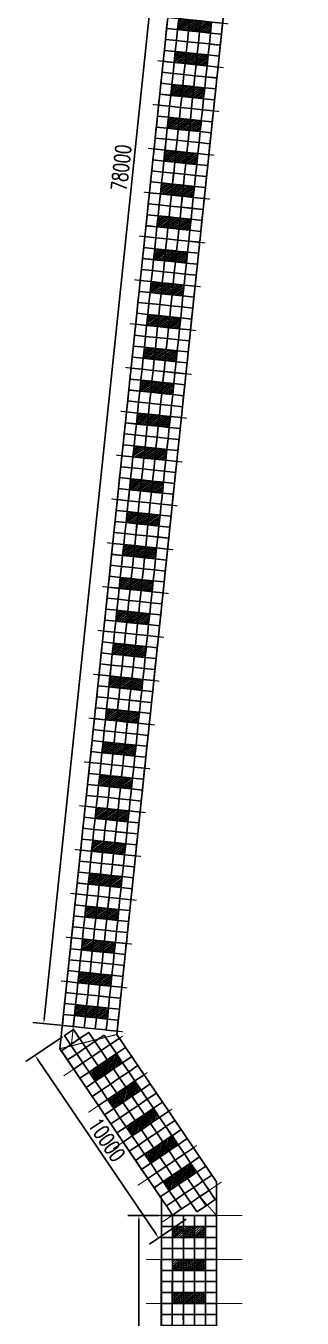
# Model space of a CAD drawing. Extents: x 833816 to 4746262, y -3629782 to -1973088.
# Drawn here: x 1995384 to 2007916, y -2171051 to -2112391 of the extents above; entities that cross this region are included whole.
import ezdxf

# ---------------------------------------------------------------- set-up
doc = ezdxf.new("R2010")
doc.units = 0
doc.header["$LTSCALE"] = 1000
doc.header["$MEASUREMENT"] = 0
doc.header["$PDMODE"] = 32
doc.layers.add('W-FLOAT_BOWL浮筒', color=253, linetype='Continuous')
doc.styles.add('STANDARD_T3', font='simplex.shx', dxfattribs={"width": 0.7, "bigfont": 'gbcbig.shx'})
doc.dimstyles.new('W&&200', dxfattribs={"dimtxt": 700, "dimasz": 200, "dimexe": 500, "dimexo": 600, "dimgap": 200, "dimtad": 1, "dimdec": 0, "dimzin": 0, "dimdsep": 46, "dimtxsty": 'STANDARD_T3', "dimcen": 0.09, "dimclrd": 1, "dimclre": 1, "dimclrt": 7, "dimazin": 2, "dimtfac": 1, "dimtdec": 0, "dimtix": 1, "dimtmove": 2, "dimatfit": 3, "dimfxl": 100, "dimtolj": 1, "dimtzin": 0, "dimarcsym": 0})

# ---------------------------------------------------------------- blocks, each defined once
blk = doc.blocks.new('浮筒')
at = {"layer": 'W-FLOAT_BOWL浮筒'}
blk.add_lwpolyline([(-230, -268), (268, -230), (230, 268), (-268, 230)], close=True, dxfattribs=at)
blk = doc.blocks.new('*U209')
at = {"color": 2, "const_width": 50}
blk.add_lwpolyline([(-1512, 0), (1512, 0)], dxfattribs=at)
blk = doc.blocks.new('*U217')
at = {"color": 0, "linetype": 'ByBlock', "lineweight": -2, "transparency": 16777216}
for p in [(0, 0), (0, -2000), (0, -4000), (0, -6000), (0, -8000), (0, -10000), (0, -12000), (0, -14000), (0, -16000), (0, -18000), (0, -20000), (0, -22000), (0, -24000), (0, -26000), (0, -28000), (0, -30000), (0, -32000), (0, -34000), (0, -36000), (0, -38000), (0, -40000), (0, -42000), (0, -44000), (0, -46000), (0, -48000), (0, -50000), (0, -52000), (0, -54000), (0, -56000), (0, -58000), (0, -60000), (0, -62000), (0, -64000), (0, -66000), (0, -68000), (0, -70000), (0, -72000), (0, -74000), (0, -76000), (0, -78000)]:
    blk.add_blockref('*U209', p, dxfattribs=at)
blk = doc.blocks.new('*U204')
at = {"color": 2, "const_width": 50}
blk.add_lwpolyline([(1617, 0), (-1617, 0)], dxfattribs=at)
blk = doc.blocks.new('*U216')
at = {"color": 0, "linetype": 'ByBlock', "lineweight": -2, "transparency": 16777216}
for p in [(0, 0), (0, -2000), (0, -4000), (0, -6000), (0, -8000)]:
    blk.add_blockref('*U204', p, dxfattribs=at)
blk = doc.blocks.new('空格子')
at = {"layer": 'W-FLOAT_BOWL浮筒'}
h = blk.add_hatch(dxfattribs=at)
h.set_pattern_fill('ANSI31', color=256, scale=50)
h.set_pattern_definition([(45, (0, 0), (-56.127, 56.127), [])])
h.paths.add_polyline_path([(219, 263), (-280, 225), (-242, -274), (256, -236)])
blk.add_lwpolyline([(-242, -274), (256, -236), (219, 263), (-280, 225)], close=True, dxfattribs=at)
blk = doc.blocks.new('*U218')
at = {"color": 2, "const_width": 50}
blk.add_lwpolyline([(-4375, 0), (0, 0)], dxfattribs=at)
blk = doc.blocks.new('*U219')
at = {"color": 0, "linetype": 'ByBlock', "lineweight": -2, "transparency": 16777216}
for p in [(0, 0), (0, -2000), (0, -4000), (0, -6000), (0, -8000), (0, -10000), (0, -12000), (0, -14000), (0, -16000), (0, -18000), (0, -20000)]:
    blk.add_blockref('*U218', p, dxfattribs=at)
blk = doc.blocks.new('*D233')
at = {"color": 1, "lineweight": -2, "transparency": 16777216}
for p, q in [((2001419, -2166388), (2000011, -2166388)), ((2000511, -2186687), (2000511, -2166588)), ((2001419, -2186887), (2000011, -2186887))]:
    blk.add_line(p, q, dxfattribs=at)
at = {"color": 1, "transparency": 16777216}
for points in [[(2000478, -2166588), (2000544, -2166588), (2000511, -2166388)], [(2000478, -2186687), (2000544, -2186687), (2000511, -2186887)]]:
    blk.add_solid(points, dxfattribs=at)
at = {"layer": 'Defpoints', "color": 0, "transparency": 16777216}
for p in [(2000511, -2166388), (2002019, -2166388), (2002019, -2186887)]:
    blk.add_point(p, dxfattribs=at)
at = {"color": 7, "transparency": 16777216, "insert": (1999961, -2176638), "char_height": 700, "attachment_point": 5, "rotation": 90, "style": 'STANDARD_T3'}
blk.add_mtext('\\A1;20500', dxfattribs=at)
blk = doc.blocks.new('*D235')
at = {"color": 1, "lineweight": -2, "transparency": 16777216}
for p, q in [((1997046, -2158280), (1995384, -2159404)), ((1995910, -2159289), (2001287, -2167242)), ((2002648, -2166563), (2000985, -2167688))]:
    blk.add_line(p, q, dxfattribs=at)
at = {"color": 1, "transparency": 16777216}
for points in [[(1995937, -2159271), (1995882, -2159308), (1995798, -2159124)], [(2001315, -2167223), (2001260, -2167261), (2001399, -2167408)]]:
    blk.add_solid(points, dxfattribs=at)
at = {"layer": 'Defpoints', "color": 0, "transparency": 16777216}
for p in [(1997543, -2157944), (2003145, -2166227), (2001399, -2167408)]:
    blk.add_point(p, dxfattribs=at)
at = {"color": 7, "transparency": 16777216, "insert": (1999054, -2162958), "char_height": 700, "attachment_point": 5, "rotation": 304.06778, "style": 'STANDARD_T3'}
blk.add_mtext('\\A1;10000', dxfattribs=at)
blk = doc.blocks.new('*D236')
at = {"color": 1, "lineweight": -2, "transparency": 16777216}
for p, q in [((2005049, -2080175), (2003809, -2080046)), ((1996218, -2157476), (2004285, -2080297)), ((1996940, -2157753), (1995700, -2157623))]:
    blk.add_line(p, q, dxfattribs=at)
at = {"color": 1, "transparency": 16777216}
for points in [[(2004252, -2080293), (2004318, -2080300), (2004306, -2080098)], [(1996185, -2157473), (1996251, -2157480), (1996197, -2157675)]]:
    blk.add_solid(points, dxfattribs=at)
at = {"layer": 'Defpoints', "color": 0, "transparency": 16777216}
for p in [(2004306, -2080098), (2005645, -2080238), (1997537, -2157815)]:
    blk.add_point(p, dxfattribs=at)
at = {"color": 7, "transparency": 16777216, "insert": (1999705, -2118829), "char_height": 700, "attachment_point": 5, "rotation": 84.03291, "style": 'STANDARD_T3'}
blk.add_mtext('\\A1;78000', dxfattribs=at)

msp = doc.modelspace()

# ---------------------------------------------------------------- linework, layer by layer
at = {"color": 1}
msp.add_lwpolyline([(2004018.9, -2186768.9), (2004030.2, -2164859.1), (1999510.3, -2158175.3), (2007658, -2080221.8), (2005679, -2054071.1), (2003186.2, -2054259.8), (2005148.1, -2080185.7), (1996928.6, -2158820.3), (2001529.8, -2165624.5), (2001505.4, -2212872.9)], dxfattribs=at)
at = {"color": 5}
for points in [[(1996928.6, -2158820.3), (2005148.1, -2080185.9)], [(2007658, -2080221.8), (1999510.3, -2158175.3)], [(2004018.9, -2186768.9), (2004030.2, -2164859.1)], [(2001518.9, -2186768.9), (2001529.8, -2165624.5)]]:
    msp.add_lwpolyline(points, dxfattribs=at)
at = {"color": 5, "const_width": 50}
for points in [[(1997969, -2159466.3), (1997444.9, -2158691.3), (1997536.7, -2157815.2)], [(1999510.3, -2158175.3), (1996928.6, -2158820.3)], [(1998797.4, -2158906.1), (1998477.6, -2158433.3)], [(2003278.8, -2165533.1), (2004029.4, -2166388.5)]]:
    msp.add_lwpolyline(points, dxfattribs=at)
at = {"color": 6}
for points in [[(2004030.2, -2164859.1), (1999510.3, -2158175.3)], [(2001529.8, -2165624.5), (1996928.6, -2158820.3)]]:
    msp.add_lwpolyline(points, dxfattribs=at)

# ---------------------------------------------------------------- block references
for name, p, rotation in [('*U217', (2006384.3, -2080315.1), 354.0331518505606), ('空格子', (2002553.9, -2112335.7), 349.7055641616595), ('空格子', (2003051.2, -2112387.7), 349.7055641616595), ('空格子', (2003548.5, -2112439.6), 349.7055641616595), ('空格子', (2002398, -2113827.6), 349.7055641616595), ('空格子', (2002895.3, -2113879.5), 349.7055641616595), ('空格子', (2003392.6, -2113931.5), 349.7055641616595), ('空格子', (2002242.1, -2115319.4), 349.7055641616595), ('空格子', (2002739.4, -2115371.4), 349.7055641616595), ('空格子', (2003236.6, -2115423.4), 349.7055641616595), ('空格子', (2002086.1, -2116811.3), 349.7055641616595), ('空格子', (2002583.4, -2116863.3), 349.7055641616595), ('空格子', (2003080.7, -2116915.3), 349.7055641616595), ('空格子', (2001930.2, -2118303.2), 349.7055641616595), ('空格子', (2002427.5, -2118355.2), 349.7055641616595), ('空格子', (2002924.8, -2118407.1), 349.7055641616595), ('空格子', (2001774.3, -2119795), 349.7055641616595), ('空格子', (2002271.6, -2119847), 349.7055641616595), ('空格子', (2002768.9, -2119899), 349.7055641616595), ('空格子', (2001618.3, -2121286.9), 349.7055641616595), ('空格子', (2002115.6, -2121338.9), 349.7055641616595), ('空格子', (2002612.9, -2121390.9), 349.7055641616595), ('空格子', (2001462.4, -2122778.8), 349.7055641616595), ('空格子', (2001959.7, -2122830.8), 349.7055641616595), ('空格子', (2002457, -2122882.8), 349.7055641616595), ('空格子', (2001306.5, -2124270.7), 349.7055641616595), ('空格子', (2001803.8, -2124322.6), 349.7055641616595), ('空格子', (2002301.1, -2124374.6), 349.7055641616595), ('空格子', (2001150.6, -2125762.5), 349.7055641616595), ('空格子', (2001647.8, -2125814.5), 349.7055641616595), ('空格子', (2002145.1, -2125866.5), 349.7055641616595), ('空格子', (2000994.6, -2127254.4), 349.7055641616595), ('空格子', (2001491.9, -2127306.4), 349.7055641616595), ('空格子', (2001989.2, -2127358.4), 349.7055641616595), ('空格子', (2000838.7, -2128746.3), 349.7055641616595), ('空格子', (2001336, -2128798.3), 349.7055641616595), ('空格子', (2001833.3, -2128850.3), 349.7055641616595), ('空格子', (2000682.8, -2130238.2), 349.7055641616595), ('空格子', (2001180.1, -2130290.1), 349.7055641616595), ('空格子', (2001677.4, -2130342.1), 349.7055641616595), ('空格子', (2000526.8, -2131730), 349.7055641616595), ('空格子', (2001024.1, -2131782), 349.7055641616595), ('空格子', (2001521.4, -2131834), 349.7055641616595), ('空格子', (2000370.9, -2133221.9), 349.7055641616595), ('空格子', (2000868.2, -2133273.9), 349.7055641616595), ('空格子', (2001365.5, -2133325.9), 349.7055641616595), ('空格子', (2000215, -2134713.8), 349.7055641616595), ('空格子', (2000712.3, -2134765.8), 349.7055641616595), ('空格子', (2001209.6, -2134817.7), 349.7055641616595), ('空格子', (2000059.1, -2136205.7), 349.7055641616595), ('空格子', (2000556.3, -2136257.6), 349.7055641616595), ('空格子', (2001053.6, -2136309.6), 349.7055641616595), ('空格子', (1999903.1, -2137697.5), 349.7055641616595), ('空格子', (2000400.4, -2137749.5), 349.7055641616595), ('空格子', (2000897.7, -2137801.5), 349.7055641616595), ('空格子', (1999747.2, -2139189.4), 349.7055641616595), ('空格子', (2000244.5, -2139241.4), 349.7055641616595), ('空格子', (2000741.8, -2139293.4), 349.7055641616595), ('空格子', (1999591.3, -2140681.3), 349.7055641616595), ('空格子', (2000088.6, -2140733.3), 349.7055641616595), ('空格子', (2000585.8, -2140785.2), 349.7055641616595), ('空格子', (1999435.3, -2142173.1), 349.7055641616595), ('空格子', (1999932.6, -2142225.1), 349.7055641616595), ('空格子', (2000429.9, -2142277.1), 349.7055641616595), ('空格子', (1999279.4, -2143665), 349.7055641616595), ('空格子', (1999776.7, -2143717), 349.7055641616595), ('空格子', (2000274, -2143769), 349.7055641616595), ('空格子', (1999123.5, -2145156.9), 349.7055641616595), ('空格子', (1999620.8, -2145208.9), 349.7055641616595), ('空格子', (2000118.1, -2145260.9), 349.7055641616595), ('空格子', (1998967.5, -2146648.8), 349.7055641616595), ('空格子', (1999464.8, -2146700.7), 349.7055641616595), ('空格子', (1999962.1, -2146752.7), 349.7055641616595), ('空格子', (1998811.6, -2148140.6), 349.7055641616595), ('空格子', (1999308.9, -2148192.6), 349.7055641616595), ('空格子', (1999806.2, -2148244.6), 349.7055641616595), ('空格子', (1998655.7, -2149632.5), 349.7055641616595), ('空格子', (1999153, -2149684.5), 349.7055641616595), ('空格子', (1999650.3, -2149736.5), 349.7055641616595), ('空格子', (1998499.8, -2151124.4), 349.7055641616595), ('空格子', (1998997, -2151176.4), 349.7055641616595), ('空格子', (1999494.3, -2151228.4), 349.7055641616595), ('空格子', (1998343.8, -2152616.3), 349.7055641616595), ('空格子', (1998841.1, -2152668.2), 349.7055641616595), ('空格子', (1999338.4, -2152720.2), 349.7055641616595), ('空格子', (1998187.9, -2154108.1), 349.7055641616595), ('空格子', (1998685.2, -2154160.1), 349.7055641616595), ('空格子', (1999182.5, -2154212.1), 349.7055641616595), ('空格子', (1998031.9, -2155600), 349.7055641616595), ('空格子', (1998529.2, -2155652), 349.7055641616595), ('空格子', (1999026.5, -2155704), 349.7055641616595), ('空格子', (1997876, -2157091.9), 349.7055641616595), ('空格子', (1998373.3, -2157143.9), 349.7055641616595), ('空格子', (1998870.6, -2157195.8), 349.7055641616595), ('*U216', (1998437.8, -2159149.3), 34.06777891715517), ('空格子', (1999432.1, -2159376.6), 29.74019122825422), ('空格子', (1998603.7, -2159936.8), 29.74019122825422), ('空格子', (1999017.9, -2159656.7), 29.74019122825422), ('空格子', (2000272.3, -2160619.2), 29.74019122825422), ('空格子', (1999444, -2161179.4), 29.74019122825422), ('空格子', (1999858.2, -2160899.3), 29.74019122825422), ('空格子', (2001112.6, -2161861.8), 29.74019122825422), ('空格子', (2000284.2, -2162421.9), 29.74019122825422), ('空格子', (2000698.4, -2162141.8), 29.74019122825422), ('空格子', (2001952.9, -2163104.3), 29.74019122825422), ('空格子', (2001124.5, -2163664.5), 29.74019122825422), ('空格子', (2001538.7, -2163384.4), 29.74019122825422), ('空格子', (2002378.9, -2164627), 29.74019122825422), ('空格子', (2002793.1, -2164346.9), 29.74019122825422), ('空格子', (2001964.7, -2164907.1), 29.74019122825422), ('*U219', (2005208.1, -2166389.2), 359.9704622717815), ('空格子', (2002291.2, -2167132.9), 355.6428745828316), ('空格子', (2002791.2, -2167133.2), 355.6428745828316), ('空格子', (2003291.2, -2167133.4), 355.6428745828316), ('空格子', (2002290.4, -2168632.9), 355.6428745828316), ('空格子', (2002790.4, -2168633.2), 355.6428745828316), ('空格子', (2003290.4, -2168633.4), 355.6428745828316), ('空格子', (2002289.7, -2170132.9), 355.6428745828316), ('空格子', (2002789.7, -2170133.2), 355.6428745828316), ('空格子', (2003289.7, -2170133.4), 355.6428745828316)]:
    msp.add_blockref(name, p, dxfattribs=dict(rotation=rotation))
at = {"layer": 'W-FLOAT_BOWL浮筒'}
for p, rotation in [((2002044, -2112287.1), 349.7050315343828), ((2004033.1, -2112495), 349.7050315343828), ((2001992, -2112784.4), 349.7050315343828), ((2002489.3, -2112836.4), 349.7050315343828), ((2002986.6, -2112888.3), 349.7050315343828), ((2003483.9, -2112940.3), 349.7050315343828), ((2003981.2, -2112992.3), 349.7050315343828), ((2001888, -2113779), 349.7050315343828), ((2001940, -2113281.7), 349.7050315343828), ((2002437.3, -2113333.7), 349.7050315343828), ((2002934.6, -2113385.6), 349.7050315343828), ((2003431.9, -2113437.6), 349.7050315343828), ((2003929.2, -2113489.6), 349.7050315343828), ((2001836, -2114276.3), 349.7050315343828), ((2002333.4, -2114328.2), 349.7050315343828), ((2002830.7, -2114380.2), 349.7050315343828), ((2003877.2, -2113986.9), 349.7050315343828), ((2001784.1, -2114773.6), 349.7050315343828), ((2002281.4, -2114825.5), 349.7050315343828), ((2002778.7, -2114877.5), 349.7050315343828), ((2003276, -2114929.5), 349.7050315343828), ((2003328, -2114432.2), 349.7050315343828), ((2003773.2, -2114981.5), 349.7050315343828), ((2003825.2, -2114484.2), 349.7050315343828), ((2001732.1, -2115270.8), 349.7050315343828), ((2003721.2, -2115478.8), 349.7050315343828), ((2001680.1, -2115768.1), 349.7050315343828), ((2002177.4, -2115820.1), 349.7050315343828), ((2002674.7, -2115872.1), 349.7050315343828), ((2003172, -2115924.1), 349.7050315343828), ((2003669.3, -2115976.1), 349.7050315343828), ((2001628.1, -2116265.4), 349.7050315343828), ((2002125.5, -2116317.4), 349.7050315343828), ((2002622.8, -2116369.4), 349.7050315343828), ((2003120.1, -2116421.4), 349.7050315343828), ((2003617.3, -2116473.3), 349.7050315343828), ((2001524.2, -2117260), 349.7050315343828), ((2001576.1, -2116762.7), 349.7050315343828), ((2002021.5, -2117312), 349.7050315343828), ((2003565.3, -2116970.6), 349.7050315343828), ((2001472.2, -2117757.3), 349.7050315343828), ((2001969.6, -2117809.3), 349.7050315343828), ((2002466.8, -2117861.3), 349.7050315343828), ((2002518.8, -2117364), 349.7050315343828), ((2002964.1, -2117913.2), 349.7050315343828), ((2003016.1, -2117416), 349.7050315343828), ((2003513.3, -2117467.9), 349.7050315343828), ((2001420.2, -2118254.6), 349.7050315343828), ((2003409.4, -2118462.5), 349.7050315343828), ((2003461.3, -2117965.2), 349.7050315343828), ((2001368.2, -2118751.9), 349.7050315343828), ((2001865.6, -2118803.9), 349.7050315343828), ((2002362.9, -2118855.8), 349.7050315343828), ((2002860.2, -2118907.8), 349.7050315343828), ((2003357.4, -2118959.8), 349.7050315343828), ((2001316.2, -2119249.2), 349.7050315343828), ((2001813.6, -2119301.2), 349.7050315343828), ((2002310.9, -2119353.1), 349.7050315343828), ((2002808.2, -2119405.1), 349.7050315343828), ((2003305.4, -2119457.1), 349.7050315343828), ((2001212.3, -2120243.7), 349.7050315343828), ((2001264.3, -2119746.5), 349.7050315343828), ((2003253.4, -2119954.4), 349.7050315343828), ((2001160.3, -2120741), 349.7050315343828), ((2001657.7, -2120793), 349.7050315343828), ((2001709.7, -2120295.7), 349.7050315343828), ((2002155, -2120845), 349.7050315343828), ((2002207, -2120347.7), 349.7050315343828), ((2002704.2, -2120399.7), 349.7050315343828), ((2003201.4, -2120451.7), 349.7050315343828), ((2001108.3, -2121238.3), 349.7050315343828), ((2002652.3, -2120897), 349.7050315343828), ((2003149.5, -2120949), 349.7050315343828), ((2001056.3, -2121735.6), 349.7050315343828), ((2001553.7, -2121787.6), 349.7050315343828), ((2002051, -2121839.6), 349.7050315343828), ((2002548.3, -2121891.6), 349.7050315343828), ((2003045.5, -2121943.5), 349.7050315343828), ((2003097.5, -2121446.3), 349.7050315343828), ((2001004.3, -2122232.9), 349.7050315343828), ((2001501.8, -2122284.9), 349.7050315343828), ((2001999.1, -2122336.9), 349.7050315343828), ((2002496.3, -2122388.9), 349.7050315343828), ((2002993.5, -2122440.8), 349.7050315343828), ((2000952.4, -2122730.2), 349.7050315343828), ((2002941.5, -2122938.1), 349.7050315343828), ((2000848.4, -2123724.8), 349.7050315343828), ((2000900.4, -2123227.5), 349.7050315343828), ((2001345.8, -2123776.8), 349.7050315343828), ((2001397.8, -2123279.5), 349.7050315343828), ((2001895.1, -2123331.5), 349.7050315343828), ((2002392.4, -2123383.4), 349.7050315343828), ((2002889.5, -2123435.4), 349.7050315343828), ((2000796.4, -2124222.1), 349.7050315343828), ((2001843.1, -2123828.8), 349.7050315343828), ((2002340.4, -2123880.7), 349.7050315343828), ((2002837.6, -2123932.7), 349.7050315343828), ((2000744.4, -2124719.4), 349.7050315343828), ((2001241.9, -2124771.4), 349.7050315343828), ((2001739.2, -2124823.3), 349.7050315343828), ((2002236.5, -2124875.3), 349.7050315343828), ((2002733.6, -2124927.3), 349.7050315343828), ((2002785.6, -2124430), 349.7050315343828), ((2000692.5, -2125216.7), 349.7050315343828), ((2001189.9, -2125268.6), 349.7050315343828), ((2001687.2, -2125320.6), 349.7050315343828), ((2002184.5, -2125372.6), 349.7050315343828), ((2002681.6, -2125424.6), 349.7050315343828), ((2000640.5, -2125713.9), 349.7050315343828), ((2002629.6, -2125921.9), 349.7050315343828), ((2000536.5, -2126708.5), 349.7050315343828), ((2000588.5, -2126211.2), 349.7050315343828), ((2001085.9, -2126263.2), 349.7050315343828), ((2001583.2, -2126315.2), 349.7050315343828), ((2002080.5, -2126367.2), 349.7050315343828), ((2002577.7, -2126419.2), 349.7050315343828), ((2000484.5, -2127205.8), 349.7050315343828), ((2001034, -2126760.5), 349.7050315343828), ((2001531.3, -2126812.5), 349.7050315343828), ((2002028.6, -2126864.5), 349.7050315343828), ((2002525.7, -2126916.5), 349.7050315343828), ((2000432.6, -2127703.1), 349.7050315343828), ((2000930, -2127755.1), 349.7050315343828), ((2001427.3, -2127807.1), 349.7050315343828), ((2001924.6, -2127859.1), 349.7050315343828), ((2002473.7, -2127413.7), 349.7050315343828), ((2000380.6, -2128200.4), 349.7050315343828), ((2000878, -2128252.4), 349.7050315343828), ((2001375.3, -2128304.4), 349.7050315343828), ((2001872.6, -2128356.4), 349.7050315343828), ((2002369.7, -2128408.3), 349.7050315343828), ((2002421.7, -2127911), 349.7050315343828), ((2000328.6, -2128697.7), 349.7050315343828), ((2002317.8, -2128905.6), 349.7050315343828), ((2000276.6, -2129195), 349.7050315343828), ((2000774.1, -2129247), 349.7050315343828), ((2001271.4, -2129299), 349.7050315343828), ((2001768.7, -2129350.9), 349.7050315343828), ((2002265.8, -2129402.9), 349.7050315343828), ((2000172.6, -2130189.6), 349.7050315343828), ((2000224.6, -2129692.3), 349.7050315343828), ((2000722.1, -2129744.3), 349.7050315343828), ((2001219.4, -2129796.2), 349.7050315343828), ((2001716.7, -2129848.2), 349.7050315343828), ((2002213.8, -2129900.2), 349.7050315343828), ((2000120.7, -2130686.9), 349.7050315343828), ((2000618.2, -2130738.8), 349.7050315343828), ((2001115.4, -2130790.8), 349.7050315343828), ((2002161.8, -2130397.5), 349.7050315343828), ((2000068.7, -2131184.1), 349.7050315343828), ((2000566.2, -2131236.1), 349.7050315343828), ((2001063.5, -2131288.1), 349.7050315343828), ((2001560.8, -2131340.1), 349.7050315343828), ((2001612.7, -2130842.8), 349.7050315343828), ((2002057.8, -2131392.1), 349.7050315343828), ((2002109.8, -2130894.8), 349.7050315343828), ((2000016.7, -2131681.4), 349.7050315343828), ((2002005.9, -2131889.4), 349.7050315343828), ((1999964.7, -2132178.7), 349.7050315343828), ((2000462.2, -2132230.7), 349.7050315343828), ((2000959.5, -2132282.7), 349.7050315343828), ((2001456.8, -2132334.7), 349.7050315343828), ((2001953.9, -2132386.6), 349.7050315343828), ((1999860.8, -2133173.3), 349.7050315343828), ((1999912.7, -2132676), 349.7050315343828), ((2000410.3, -2132728), 349.7050315343828), ((2000907.5, -2132780), 349.7050315343828), ((2001404.8, -2132832), 349.7050315343828), ((2001901.9, -2132883.9), 349.7050315343828), ((1999808.8, -2133670.6), 349.7050315343828), ((2000306.3, -2133722.6), 349.7050315343828), ((2001849.9, -2133381.2), 349.7050315343828), ((1999756.8, -2134167.9), 349.7050315343828), ((2000254.3, -2134219.9), 349.7050315343828), ((2000751.6, -2134271.9), 349.7050315343828), ((2000803.6, -2133774.6), 349.7050315343828), ((2001248.9, -2134323.8), 349.7050315343828), ((2001300.9, -2133826.6), 349.7050315343828), ((2001797.9, -2133878.5), 349.7050315343828), ((1999704.8, -2134665.2), 349.7050315343828), ((2001694, -2134873.1), 349.7050315343828), ((2001746, -2134375.8), 349.7050315343828), ((1999652.8, -2135162.5), 349.7050315343828), ((2000150.4, -2135214.5), 349.7050315343828), ((2000647.7, -2135266.4), 349.7050315343828), ((2001144.9, -2135318.4), 349.7050315343828), ((2001642, -2135370.4), 349.7050315343828), ((1999600.9, -2135659.8), 349.7050315343828), ((2000098.4, -2135711.8), 349.7050315343828), ((2000595.7, -2135763.7), 349.7050315343828), ((2001093, -2135815.7), 349.7050315343828), ((2001590, -2135867.7), 349.7050315343828), ((1999496.9, -2136654.3), 349.7050315343828), ((1999548.9, -2136157), 349.7050315343828), ((2001538, -2136365), 349.7050315343828), ((1999444.9, -2137151.6), 349.7050315343828), ((1999942.5, -2137203.6), 349.7050315343828), ((1999994.4, -2136706.3), 349.7050315343828), ((2000439.8, -2137255.6), 349.7050315343828), ((2000491.7, -2136758.3), 349.7050315343828), ((2000989, -2136810.3), 349.7050315343828), ((2001486.1, -2136862.3), 349.7050315343828), ((1999392.9, -2137648.9), 349.7050315343828), ((2000937, -2137307.6), 349.7050315343828), ((2001382.1, -2137856.8), 349.7050315343828), ((2001434.1, -2137359.6), 349.7050315343828), ((1999341, -2138146.2), 349.7050315343828), ((1999838.5, -2138198.2), 349.7050315343828), ((2000335.8, -2138250.2), 349.7050315343828), ((2000833.1, -2138302.2), 349.7050315343828), ((2001330.1, -2138354.1), 349.7050315343828), ((1999289, -2138643.5), 349.7050315343828), ((1999786.5, -2138695.5), 349.7050315343828), ((2000283.8, -2138747.5), 349.7050315343828), ((2000781.1, -2138799.5), 349.7050315343828), ((2001278.1, -2138851.4), 349.7050315343828), ((1999237, -2139140.8), 349.7050315343828), ((2001226.2, -2139348.7), 349.7050315343828), ((1999133, -2140135.4), 349.7050315343828), ((1999185, -2139638.1), 349.7050315343828), ((1999630.6, -2140187.4), 349.7050315343828), ((1999682.6, -2139690.1), 349.7050315343828), ((2000179.9, -2139742.1), 349.7050315343828), ((2000677.2, -2139794.1), 349.7050315343828), ((2001174.2, -2139846), 349.7050315343828), ((1999081, -2140632.7), 349.7050315343828), ((2000127.9, -2140239.4), 349.7050315343828), ((2000625.2, -2140291.3), 349.7050315343828), ((2001122.2, -2140343.3), 349.7050315343828), ((1999029.1, -2141130), 349.7050315343828), ((1999526.6, -2141182), 349.7050315343828), ((2000023.9, -2141233.9), 349.7050315343828), ((2000521.2, -2141285.9), 349.7050315343828), ((2001018.2, -2141337.9), 349.7050315343828), ((2001070.2, -2140840.6), 349.7050315343828), ((1998977.1, -2141627.2), 349.7050315343828), ((1999474.7, -2141679.3), 349.7050315343828), ((1999972, -2141731.2), 349.7050315343828), ((2000469.3, -2141783.2), 349.7050315343828), ((2000966.2, -2141835.2), 349.7050315343828), ((1998925.1, -2142124.5), 349.7050315343828), ((2000914.3, -2142332.5), 349.7050315343828), ((1998821.1, -2143119.1), 349.7050315343828), ((1998873.1, -2142621.8), 349.7050315343828), ((1999370.7, -2142673.8), 349.7050315343828), ((1999868, -2142725.8), 349.7050315343828), ((2000365.3, -2142777.8), 349.7050315343828), ((2000862.3, -2142829.8), 349.7050315343828), ((1998769.2, -2143616.4), 349.7050315343828), ((1999318.7, -2143171.1), 349.7050315343828), ((1999816, -2143223.1), 349.7050315343828), ((2000313.3, -2143275.1), 349.7050315343828), ((2000810.3, -2143327), 349.7050315343828), ((1998717.2, -2144113.7), 349.7050315343828), ((1999214.8, -2144165.7), 349.7050315343828), ((1999712.1, -2144217.7), 349.7050315343828), ((2000209.4, -2144269.7), 349.7050315343828), ((2000758.3, -2143824.3), 349.7050315343828), ((1998665.2, -2144611), 349.7050315343828), ((1999162.8, -2144663), 349.7050315343828), ((1999660.1, -2144715), 349.7050315343828), ((2000157.4, -2144767), 349.7050315343828), ((2000654.4, -2144818.9), 349.7050315343828), ((2000706.3, -2144321.6), 349.7050315343828), ((1998613.2, -2145108.3), 349.7050315343828), ((2000602.4, -2145316.2), 349.7050315343828), ((1998561.2, -2145605.6), 349.7050315343828), ((1999058.9, -2145657.6), 349.7050315343828), ((1999556.1, -2145709.6), 349.7050315343828), ((2000053.4, -2145761.5), 349.7050315343828), ((2000550.4, -2145813.5), 349.7050315343828), ((1998457.3, -2146600.2), 349.7050315343828), ((1998509.3, -2146102.9), 349.7050315343828), ((1999006.9, -2146154.9), 349.7050315343828), ((1999504.2, -2146206.9), 349.7050315343828), ((2000001.5, -2146258.8), 349.7050315343828), ((2000498.4, -2146310.8), 349.7050315343828), ((1998405.3, -2147097.4), 349.7050315343828), ((1998902.9, -2147149.5), 349.7050315343828), ((1999400.2, -2147201.4), 349.7050315343828), ((1999897.5, -2147253.4), 349.7050315343828), ((2000446.4, -2146808.1), 349.7050315343828), ((1998353.3, -2147594.7), 349.7050315343828), ((1998851, -2147646.7), 349.7050315343828), ((1999348.3, -2147698.7), 349.7050315343828), ((1999845.5, -2147750.7), 349.7050315343828), ((2000342.5, -2147802.7), 349.7050315343828), ((2000394.5, -2147305.4), 349.7050315343828), ((1998301.3, -2148092), 349.7050315343828), ((2000290.5, -2148299.9), 349.7050315343828), ((1998249.3, -2148589.3), 349.7050315343828), ((1998747, -2148641.3), 349.7050315343828), ((1999244.3, -2148693.3), 349.7050315343828), ((1999741.6, -2148745.3), 349.7050315343828), ((2000238.5, -2148797.2), 349.7050315343828), ((1998145.4, -2149583.9), 349.7050315343828), ((1998197.4, -2149086.6), 349.7050315343828), ((1998695, -2149138.6), 349.7050315343828), ((1999192.3, -2149190.6), 349.7050315343828), ((1999689.6, -2149242.6), 349.7050315343828), ((2000186.5, -2149294.5), 349.7050315343828), ((1998093.4, -2150081.2), 349.7050315343828), ((1998591.1, -2150133.2), 349.7050315343828), ((1999088.4, -2150185.2), 349.7050315343828), ((2000134.5, -2149791.8), 349.7050315343828), ((1998041.4, -2150578.5), 349.7050315343828), ((1998539.1, -2150630.5), 349.7050315343828), ((1999036.4, -2150682.5), 349.7050315343828), ((1999533.7, -2150734.5), 349.7050315343828), ((1999585.7, -2150237.2), 349.7050315343828), ((2000082.6, -2150289.1), 349.7050315343828), ((1997989.4, -2151075.8), 349.7050315343828), ((1999978.6, -2151283.7), 349.7050315343828), ((2000030.6, -2150786.4), 349.7050315343828), ((1997937.5, -2151573.1), 349.7050315343828), ((1998435.1, -2151625.1), 349.7050315343828), ((1998932.4, -2151677.1), 349.7050315343828), ((1999429.7, -2151729), 349.7050315343828), ((1999926.6, -2151781), 349.7050315343828), ((1997885.5, -2152070.3), 349.7050315343828), ((1998383.2, -2152122.4), 349.7050315343828), ((1998880.4, -2152174.3), 349.7050315343828), ((1999377.7, -2152226.3), 349.7050315343828), ((1999874.6, -2152278.3), 349.7050315343828), ((1997781.5, -2153064.9), 349.7050315343828), ((1997833.5, -2152567.6), 349.7050315343828), ((1998279.2, -2153116.9), 349.7050315343828), ((1999822.7, -2152775.6), 349.7050315343828), ((1997729.5, -2153562.2), 349.7050315343828), ((1998227.2, -2153614.2), 349.7050315343828), ((1998724.5, -2153666.2), 349.7050315343828), ((1998776.5, -2153168.9), 349.7050315343828), ((1999273.8, -2153220.9), 349.7050315343828), ((1999770.7, -2153272.9), 349.7050315343828), ((1997677.6, -2154059.5), 349.7050315343828), ((1999221.8, -2153718.2), 349.7050315343828), ((1999666.7, -2154267.4), 349.7050315343828), ((1999718.7, -2153770.1), 349.7050315343828), ((1997625.6, -2154556.8), 349.7050315343828), ((1998123.3, -2154608.8), 349.7050315343828), ((1998620.5, -2154660.8), 349.7050315343828), ((1999117.8, -2154712.8), 349.7050315343828), ((1999614.7, -2154764.7), 349.7050315343828), ((1997573.6, -2155054.1), 349.7050315343828), ((1998071.3, -2155106.1), 349.7050315343828), ((1998568.6, -2155158.1), 349.7050315343828), ((1999065.9, -2155210.1), 349.7050315343828), ((1999562.8, -2155262), 349.7050315343828), ((1997469.6, -2156048.7), 349.7050315343828), ((1997521.6, -2155551.4), 349.7050315343828), ((1999510.8, -2155759.3), 349.7050315343828), ((1997417.6, -2156546), 349.7050315343828), ((1997915.3, -2156598), 349.7050315343828), ((1997967.3, -2156100.7), 349.7050315343828), ((1998464.6, -2156152.7), 349.7050315343828), ((1998961.9, -2156204.7), 349.7050315343828), ((1999458.8, -2156256.6), 349.7050315343828), ((1997365.7, -2157043.3), 349.7050315343828), ((1998412.6, -2156650), 349.7050315343828), ((1998909.9, -2156701.9), 349.7050315343828), ((1999406.8, -2156753.9), 349.7050315343828), ((1997313.7, -2157540.5), 349.7050315343828), ((1997811.4, -2157592.6), 349.7050315343828), ((1998308.7, -2157644.5), 349.7050315343828), ((1998805.9, -2157696.5), 349.7050315343828), ((1999302.8, -2157748.5), 349.7050315343828), ((1999354.8, -2157251.2), 349.7050315343828), ((1997475.9, -2158290.8), 29.74019122836926), ((1998170.1, -2158424.9), 29.74019122836926), ((1997341.8, -2158985), 29.74019122836926), ((1997756, -2158705), 29.74019122836926), ((1998450.2, -2158839.1), 29.74019122836926), ((1998864.4, -2158559), 29.74019122836926), ((1999144.5, -2158973.2), 29.74019122836926), ((1999558.7, -2158693.1), 29.74019122836926), ((1997621.9, -2159399.2), 29.74019122836926), ((1998036, -2159119.2), 29.74019122836926), ((1998316.1, -2159533.3), 29.74019122836926), ((1998730.3, -2159253.3), 29.74019122836926), ((1999838.8, -2159107.3), 29.74019122836926), ((2000118.9, -2159521.5), 29.74019122836926), ((1997901.9, -2159813.4), 29.74019122836926), ((1999290.5, -2160081.6), 29.74019122836926), ((1999704.7, -2159801.5), 29.74019122836926), ((2000399, -2159935.6), 29.74019122836926), ((1998182, -2160227.6), 29.74019122836926), ((1998462.1, -2160641.8), 29.74019122836926), ((1998876.3, -2160361.7), 29.74019122836926), ((1999156.4, -2160775.9), 29.74019122836926), ((1999570.6, -2160495.8), 29.74019122836926), ((1999984.8, -2160215.7), 29.74019122836926), ((2000679, -2160349.8), 29.74019122836926), ((2000959.1, -2160764), 29.74019122836926), ((1998742.2, -2161056), 29.74019122836926), ((2000130.7, -2161324.2), 29.74019122836926), ((2000544.9, -2161044.1), 29.74019122836926), ((2001239.2, -2161178.2), 29.74019122836926), ((1999022.3, -2161470.2), 29.74019122836926), ((1999302.4, -2161884.4), 29.74019122836926), ((1999716.6, -2161604.3), 29.74019122836926), ((2000410.8, -2161738.4), 29.74019122836926), ((2000825, -2161458.3), 29.74019122836926), ((2001519.3, -2161592.4), 29.74019122836926), ((1999582.5, -2162298.6), 29.74019122836926), ((1999996.6, -2162018.5), 29.74019122836926), ((2001385.2, -2162286.7), 29.74019122836926), ((2001799.4, -2162006.6), 29.74019122836926), ((2002079.5, -2162420.8), 29.74019122836926), ((1999862.5, -2162712.7), 29.74019122836926), ((2000142.6, -2163126.9), 29.74019122836926), ((2000556.8, -2162846.8), 29.74019122836926), ((2000971, -2162566.8), 29.74019122836926), ((2001251.1, -2162980.9), 29.74019122836926), ((2001665.3, -2162700.9), 29.74019122836926), ((2002359.6, -2162835), 29.74019122836926), ((2000422.7, -2163541.1), 29.74019122836926), ((2000836.9, -2163261), 29.74019122836926), ((2002225.5, -2163529.2), 29.74019122836926), ((2002639.6, -2163249.1), 29.74019122836926), ((2002919.7, -2163663.3), 29.74019122836926), ((2000702.8, -2163955.3), 29.74019122836926), ((2001397.1, -2164089.4), 29.74019122836926), ((2001811.3, -2163809.3), 29.74019122836926), ((2002091.4, -2164223.5), 29.74019122836926), ((2002505.5, -2163943.4), 29.74019122836926), ((2003199.8, -2164077.5), 29.74019122836926), ((2000982.9, -2164369.5), 29.74019122836926), ((2001263, -2164783.7), 29.74019122836926), ((2001677.2, -2164503.6), 29.74019122836926), ((2003065.7, -2164771.8), 29.74019122836926), ((2003479.9, -2164491.7), 29.74019122836926), ((2001543.1, -2165197.9), 29.74019122836926), ((2002237.3, -2165332), 29.74019122836926), ((2002651.5, -2165051.9), 29.74019122836926), ((2002931.6, -2165466.1), 29.74019122836926), ((2003345.8, -2165186), 29.74019122836926), ((2001823.2, -2165612.1), 29.74019122836926), ((2002103.2, -2166026.2), 29.74019122836926), ((2002517.4, -2165746.2), 29.74019122836926), ((2003211.7, -2165880.3), 29.74019122836926), ((2003625.9, -2165600.2), 29.74019122836926), ((2001779, -2167137.4), 355.6428745829285), ((2001779.2, -2166637.4), 355.6428745829285), ((2002279.2, -2166637.6), 355.6428745829285), ((2002779.2, -2166637.9), 355.6428745829285), ((2003279.2, -2166638.1), 355.6428745829285), ((2003779, -2167138.4), 355.6428745829285), ((2003779.2, -2166638.4), 355.6428745829285), ((2001778.7, -2167637.4), 355.6428745829285), ((2002278.7, -2167637.6), 355.6428745829285), ((2002778.7, -2167637.9), 355.6428745829285), ((2003278.7, -2167638.1), 355.6428745829285), ((2003778.7, -2167638.4), 355.6428745829285), ((2001778.5, -2168137.4), 355.6428745829285), ((2002278.5, -2168137.6), 355.6428745829285), ((2002778.5, -2168137.9), 355.6428745829285), ((2003278.5, -2168138.1), 355.6428745829285), ((2003778.5, -2168138.4), 355.6428745829285), ((2001778.2, -2168637.4), 355.6428745829285), ((2003778.2, -2168638.4), 355.6428745829285), ((2001778, -2169137.4), 355.6428745829285), ((2002278, -2169137.6), 355.6428745829285), ((2002778, -2169137.9), 355.6428745829285), ((2003278, -2169138.1), 355.6428745829285), ((2003778, -2169138.4), 355.6428745829285), ((2001777.7, -2169637.4), 355.6428745829285), ((2002277.7, -2169637.6), 355.6428745829285), ((2002777.7, -2169637.9), 355.6428745829285), ((2003277.7, -2169638.1), 355.6428745829285), ((2003777.7, -2169638.4), 355.6428745829285), ((2001777.2, -2170637.4), 355.6428745829285), ((2001777.4, -2170137.4), 355.6428745829285), ((2002277.2, -2170637.6), 355.6428745829285), ((2002777.2, -2170637.9), 355.6428745829285), ((2003277.2, -2170638.1), 355.6428745829285), ((2003777.2, -2170638.4), 355.6428745829285), ((2003777.4, -2170138.4), 355.6428745829285), ((2001776.9, -2171137.4), 355.6428745829285), ((2002276.9, -2171137.6), 355.6428745829285), ((2002776.9, -2171137.9), 355.6428745829285), ((2003276.9, -2171138.1), 355.6428745829285), ((2003776.9, -2171138.4), 355.6428745829285)]:
    msp.add_blockref('浮筒', p, dxfattribs=dict(at, rotation=rotation))

# ---------------------------------------------------------------- dimensions: what is measured, and where the dimension line sits
for p1, p2, distance, picture, middle in [((1997536.7, -2157815.2), (2005645.4, -2080237.8), 1346.8, '*D236', (1999704.5, -2118829.3)), ((1997542.9, -2157943.6), (2003144.7, -2166227.4), -2106.8, '*D235', (1999054.2, -2162957.6)), ((2002018.8, -2186887.5), (2002018.8, -2166387.6), 1507.8, '*D233', (1999961, -2176637.5))]:
    dim = msp.add_aligned_dim(p1=p1, p2=p2, distance=distance, dimstyle='W&&200')
    dim.commit()
    dim.dimension.update_dxf_attribs({"geometry": picture, "text_midpoint": middle})

doc.saveas('drawing.dxf')
